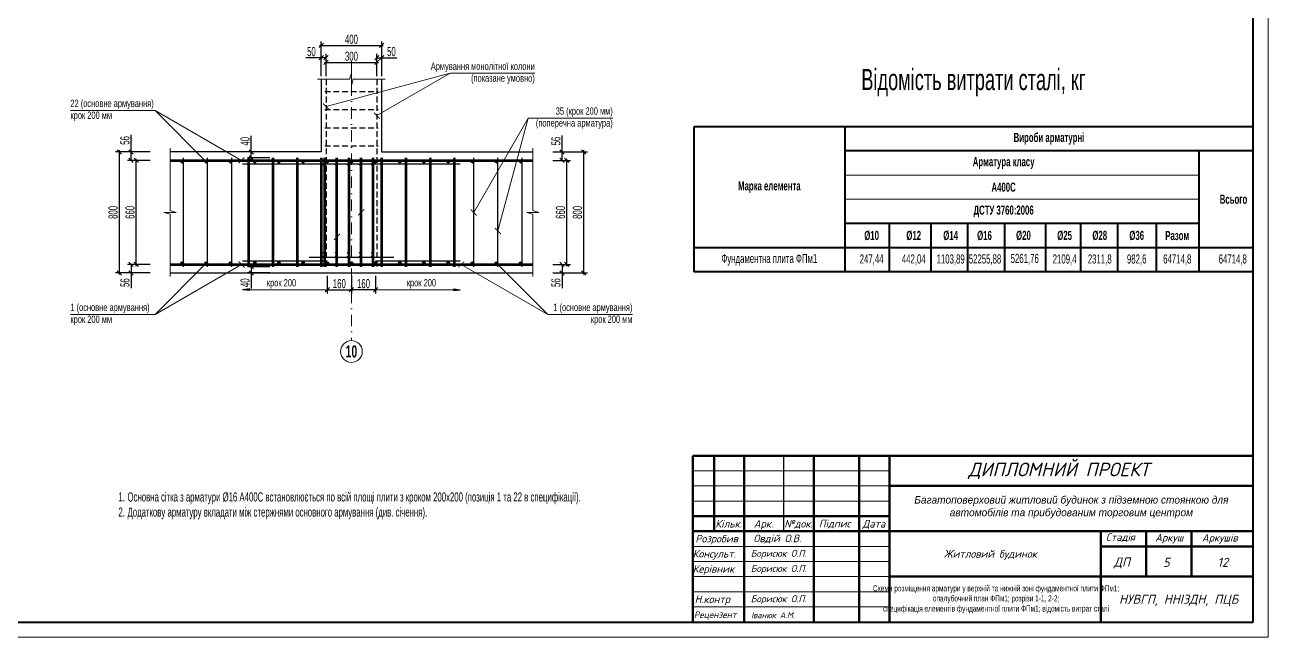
# Model space of a CAD drawing. Extents: x -483223 to 550073, y -164053 to -64662.
# Drawn here: x -440250 to -399123, y -132422 to -112177 of the extents above; entities that cross this region are included whole.
import ezdxf

# ---------------------------------------------------------------- set-up
doc = ezdxf.new("R2010")
doc.units = 0
doc.header["$MEASUREMENT"] = 0
doc.linetypes.add('DASHDOT', pattern=[25.4, 12.7, -6.35, 0, -6.35])
doc.linetypes.add('HIDDEN', pattern=[9.525, 6.35, -3.175])
doc.layers.get('0').update_dxf_attribs({"color": 40, "linetype": 'CONTINUOUS'})
doc.layers.get('Defpoints').update_dxf_attribs({"linetype": 'CONTINUOUS'})
for name, color, linetype in [('NEW', 7, 'CONTINUOUS'), ('Розмірні', 255, 'CONTINUOUS'), ('ТЕКСТ', 252, 'CONTINUOUS')]:
    doc.layers.add(name, color=color, linetype=linetype)
for name, color, linetype, lineweight in [('АРМАТУРА', 11, 'CONTINUOUS', 50), ('допоміжні', 255, 'CONTINUOUS', 25), ('ОСН. ПОТОВЩЕНА', 251, 'CONTINUOUS', 30), ('ОСН. ТОНКА', 250, 'CONTINUOUS', 15), ('Основна-товста', 254, 'CONTINUOUS', 50), ('Основна-тонка', 255, 'CONTINUOUS', 20), ('ПУНКТИР MАХ', 21, 'HIDDEN', 15), ('РАМКА', 250, 'CONTINUOUS', 40), ('РОЗМІР', 250, 'CONTINUOUS', 15), ('Товста1', 255, 'CONTINUOUS', 80), ('ШТРИХУВАННЯ', 250, 'CONTINUOUS', 9)]:
    doc.layers.add(name, color=color, linetype=linetype, lineweight=lineweight)
doc.layers.add('ВІСЬ', color=197, linetype='DASHDOT', lineweight=15, transparency=0.5)
doc.styles.add('вова', font='isocpeui.ttf')
doc.styles.add('Надпис', font='timesi.ttf', dxfattribs={"height": 2.5})
doc.styles.add('РОЗМІР', font='ARIALN.TTF', dxfattribs={"width": 0.75})
doc.dimstyles.new('M20', dxfattribs={"dimscale": 100, "dimtxt": 3, "dimasz": 1.42, "dimexe": 1.25, "dimexo": 1, "dimgap": 0.5, "dimtad": 1, "dimdec": 1, "dimlfac": 0.2, "dimtxsty": 'РОЗМІР', "dimblk": 'OBLIQUE', "dimcen": 2, "dimdle": 0.55, "dimadec": 0, "dimazin": 0, "dimtfac": 1, "dimtdec": 1, "dimtmove": 0, "dimatfit": 2, "dimfxl": 1.25, "dimarcsym": 0})

# ---------------------------------------------------------------- blocks, each defined once
blk = doc.blocks.new('_OBLIQUE')
at = {"color": 0, "linetype": 'ByBlock'}
blk.add_line((-0.5, -0.5), (0.5, 0.5), dxfattribs=at)
blk = doc.blocks.new('*D205')
at = {"layer": 'Defpoints', "color": 0, "ltscale": 30, "transparency": 16777216}
for p in [(-436007, -116377), (-436735, -116657), (-436007, -116657)]:
    blk.add_point(p, dxfattribs=at)
at = {"layer": 'РОЗМІР', "color": 0, "lineweight": -2, "ltscale": 30, "transparency": 16777216}
for p, q in [((-436735, -116377), (-436735, -115816)), ((-436107, -116377), (-436860, -116377)), ((-436735, -116657), (-436735, -116322)), ((-436107, -116657), (-436860, -116657))]:
    blk.add_line(p, q, dxfattribs=at)
at = {"layer": 'РОЗМІР', "color": 0, "lineweight": -2, "ltscale": 30, "transparency": 16777216, "xscale": 142, "yscale": 142, "zscale": 142}
for p, rotation in [((-436735, -116377), 90), ((-436735, -116657), 270)]:
    blk.add_blockref('_OBLIQUE', p, dxfattribs=dict(at, rotation=rotation))
at = {"layer": 'РОЗМІР', "color": 0, "ltscale": 30, "transparency": 16777216, "insert": (-436939, -115998), "char_height": 300, "attachment_point": 5, "rotation": 90, "style": 'РОЗМІР'}
blk.add_mtext('56', dxfattribs=at)
blk = doc.blocks.new('*D206')
at = {"layer": 'Defpoints', "color": 0, "ltscale": 30, "transparency": 16777216}
for p in [(-436735, -120097), (-436007, -120097), (-436007, -120377)]:
    blk.add_point(p, dxfattribs=at)
at = {"layer": 'РОЗМІР', "color": 0, "lineweight": -2, "ltscale": 30, "transparency": 16777216}
for p, q in [((-436107, -120097), (-436860, -120097)), ((-436107, -120377), (-436860, -120377)), ((-436735, -120097), (-436735, -120432)), ((-436735, -120377), (-436735, -120883))]:
    blk.add_line(p, q, dxfattribs=at)
at = {"layer": 'РОЗМІР', "color": 0, "lineweight": -2, "ltscale": 30, "transparency": 16777216, "xscale": 142, "yscale": 142, "zscale": 142}
for p, rotation in [((-436735, -120097), 90), ((-436735, -120377), 270)]:
    blk.add_blockref('_OBLIQUE', p, dxfattribs=dict(at, rotation=rotation))
at = {"layer": 'РОЗМІР', "color": 0, "ltscale": 30, "transparency": 16777216, "insert": (-436939, -120701), "char_height": 300, "attachment_point": 5, "rotation": 90, "style": 'РОЗМІР'}
blk.add_mtext('56', dxfattribs=at)
blk = doc.blocks.new('*D207')
at = {"layer": 'Defpoints', "color": 0, "ltscale": 30, "transparency": 16777216}
for p in [(-436567, -116657), (-436007, -116657), (-436007, -120097)]:
    blk.add_point(p, dxfattribs=at)
at = {"layer": 'РОЗМІР', "color": 0, "lineweight": -2, "ltscale": 30, "transparency": 16777216}
for p, q in [((-436107, -116657), (-436692, -116657)), ((-436567, -120152), (-436567, -116602)), ((-436107, -120097), (-436692, -120097))]:
    blk.add_line(p, q, dxfattribs=at)
at = {"layer": 'РОЗМІР', "color": 0, "lineweight": -2, "ltscale": 30, "transparency": 16777216, "xscale": 142, "yscale": 142, "zscale": 142}
for p, rotation in [((-436567, -116657), 90), ((-436567, -120097), 270)]:
    blk.add_blockref('_OBLIQUE', p, dxfattribs=dict(at, rotation=rotation))
at = {"layer": 'РОЗМІР', "color": 0, "ltscale": 30, "transparency": 16777216, "insert": (-436771, -118377), "char_height": 300, "attachment_point": 5, "rotation": 90, "style": 'РОЗМІР'}
blk.add_mtext('660', dxfattribs=at)
blk = doc.blocks.new('*D208')
at = {"layer": 'Defpoints', "color": 0, "ltscale": 30, "transparency": 16777216}
for p in [(-436007, -116377), (-437127, -120377), (-436007, -120377)]:
    blk.add_point(p, dxfattribs=at)
at = {"layer": 'РОЗМІР', "color": 0, "lineweight": -2, "ltscale": 30, "transparency": 16777216}
for p, q in [((-436107, -116377), (-437252, -116377)), ((-437127, -116322), (-437127, -120432)), ((-436107, -120377), (-437252, -120377))]:
    blk.add_line(p, q, dxfattribs=at)
at = {"layer": 'РОЗМІР', "color": 0, "lineweight": -2, "ltscale": 30, "transparency": 16777216, "xscale": 142, "yscale": 142, "zscale": 142}
for p, rotation in [((-437127, -116377), 90), ((-437127, -120377), 270)]:
    blk.add_blockref('_OBLIQUE', p, dxfattribs=dict(at, rotation=rotation))
at = {"layer": 'РОЗМІР', "color": 0, "ltscale": 30, "transparency": 16777216, "insert": (-437331, -118377), "char_height": 300, "attachment_point": 5, "rotation": 90, "style": 'РОЗМІР'}
blk.add_mtext('800', dxfattribs=at)
blk = doc.blocks.new('*D220')
at = {"layer": 'Defpoints', "color": 0, "ltscale": 30, "transparency": 16777216}
for p in [(-430247, -120377), (-429447, -120424), (-429447, -120937)]:
    blk.add_point(p, dxfattribs=at)
at = {"layer": 'РОЗМІР', "color": 0, "lineweight": -2, "ltscale": 30, "transparency": 16777216}
for p, q in [((-430247, -120477), (-430247, -121062)), ((-429447, -120524), (-429447, -121062)), ((-430302, -120937), (-429392, -120937))]:
    blk.add_line(p, q, dxfattribs=at)
at = {"layer": 'РОЗМІР', "color": 0, "lineweight": -2, "ltscale": 30, "transparency": 16777216, "xscale": 142, "yscale": 142, "zscale": 142, "rotation": 180}
blk.add_blockref('_OBLIQUE', (-430247, -120937), dxfattribs=at)
at = {"layer": 'РОЗМІР', "color": 0, "lineweight": -2, "ltscale": 30, "transparency": 16777216, "xscale": 142, "yscale": 142, "zscale": 142}
blk.add_blockref('_OBLIQUE', (-429447, -120937), dxfattribs=at)
at = {"layer": 'РОЗМІР', "color": 0, "ltscale": 30, "transparency": 16777216, "insert": (-429847, -120734), "char_height": 300, "attachment_point": 5, "style": 'РОЗМІР'}
blk.add_mtext('160', dxfattribs=at)
blk = doc.blocks.new('*D209')
at = {"layer": 'Defpoints', "color": 0, "ltscale": 30, "transparency": 16777216}
for p in [(-429447, -120377), (-428647, -120377), (-429447, -120937)]:
    blk.add_point(p, dxfattribs=at)
at = {"layer": 'РОЗМІР', "color": 0, "lineweight": -2, "ltscale": 30, "transparency": 16777216}
for p, q in [((-429447, -120477), (-429447, -121062)), ((-428647, -120477), (-428647, -121062)), ((-428592, -120937), (-429502, -120937))]:
    blk.add_line(p, q, dxfattribs=at)
at = {"layer": 'РОЗМІР', "color": 0, "lineweight": -2, "ltscale": 30, "transparency": 16777216, "xscale": 142, "yscale": 142, "zscale": 142, "rotation": 180}
blk.add_blockref('_OBLIQUE', (-429447, -120937), dxfattribs=at)
at = {"layer": 'РОЗМІР', "color": 0, "lineweight": -2, "ltscale": 30, "transparency": 16777216, "xscale": 142, "yscale": 142, "zscale": 142}
blk.add_blockref('_OBLIQUE', (-428647, -120937), dxfattribs=at)
at = {"layer": 'РОЗМІР', "color": 0, "ltscale": 30, "transparency": 16777216, "insert": (-429047, -120734), "char_height": 300, "attachment_point": 5, "style": 'РОЗМІР'}
blk.add_mtext('160', dxfattribs=at)
blk = doc.blocks.new('_ArchTick')
at = {"color": 0, "linetype": 'ByBlock', "const_width": 0.15}
blk.add_lwpolyline([(-0.5, -0.5), (0.5, 0.5)], dxfattribs=at)
blk = doc.blocks.new('*D210')
at = {"layer": 'Defpoints', "color": 0, "ltscale": 30, "transparency": 16777216}
for p in [(-422887, -116377), (-422887, -116657), (-422480, -116657)]:
    blk.add_point(p, dxfattribs=at)
at = {"layer": 'РОЗМІР', "color": 0, "lineweight": -2, "ltscale": 30, "transparency": 16777216}
for p, q in [((-422480, -116377), (-422480, -115837)), ((-422787, -116377), (-422355, -116377)), ((-422480, -116657), (-422480, -116322)), ((-422787, -116657), (-422355, -116657))]:
    blk.add_line(p, q, dxfattribs=at)
at = {"layer": 'РОЗМІР', "color": 0, "lineweight": -2, "ltscale": 30, "transparency": 16777216, "xscale": 142, "yscale": 142, "zscale": 142}
for p, rotation in [((-422480, -116377), 90), ((-422480, -116657), 270)]:
    blk.add_blockref('_OBLIQUE', p, dxfattribs=dict(at, rotation=rotation))
at = {"layer": 'РОЗМІР', "color": 0, "ltscale": 30, "transparency": 16777216, "insert": (-422683, -116019), "char_height": 300, "attachment_point": 5, "rotation": 90, "style": 'РОЗМІР'}
blk.add_mtext('56', dxfattribs=at)
blk = doc.blocks.new('*D211')
at = {"layer": 'Defpoints', "color": 0, "ltscale": 30, "transparency": 16777216}
for p in [(-422887, -120097), (-422887, -120377), (-422480, -120097)]:
    blk.add_point(p, dxfattribs=at)
at = {"layer": 'РОЗМІР', "color": 0, "lineweight": -2, "ltscale": 30, "transparency": 16777216}
for p, q in [((-422787, -120097), (-422355, -120097)), ((-422787, -120377), (-422355, -120377)), ((-422480, -120097), (-422480, -120432)), ((-422480, -120377), (-422480, -120883))]:
    blk.add_line(p, q, dxfattribs=at)
at = {"layer": 'РОЗМІР', "color": 0, "lineweight": -2, "ltscale": 30, "transparency": 16777216, "xscale": 142, "yscale": 142, "zscale": 142}
for p, rotation in [((-422480, -120097), 90), ((-422480, -120377), 270)]:
    blk.add_blockref('_OBLIQUE', p, dxfattribs=dict(at, rotation=rotation))
at = {"layer": 'РОЗМІР', "color": 0, "ltscale": 30, "transparency": 16777216, "insert": (-422683, -120701), "char_height": 300, "attachment_point": 5, "rotation": 90, "style": 'РОЗМІР'}
blk.add_mtext('56', dxfattribs=at)
blk = doc.blocks.new('*D212')
at = {"layer": 'Defpoints', "color": 0, "ltscale": 30, "transparency": 16777216}
for p in [(-422887, -116657), (-422327, -116657), (-422887, -120097)]:
    blk.add_point(p, dxfattribs=at)
at = {"layer": 'РОЗМІР', "color": 0, "lineweight": -2, "ltscale": 30, "transparency": 16777216}
for p, q in [((-422787, -116657), (-422202, -116657)), ((-422327, -120152), (-422327, -116602)), ((-422787, -120097), (-422202, -120097))]:
    blk.add_line(p, q, dxfattribs=at)
at = {"layer": 'РОЗМІР', "color": 0, "lineweight": -2, "ltscale": 30, "transparency": 16777216, "xscale": 142, "yscale": 142, "zscale": 142}
for p, rotation in [((-422327, -116657), 90), ((-422327, -120097), 270)]:
    blk.add_blockref('_OBLIQUE', p, dxfattribs=dict(at, rotation=rotation))
at = {"layer": 'РОЗМІР', "color": 0, "ltscale": 30, "transparency": 16777216, "insert": (-422531, -118377), "char_height": 300, "attachment_point": 5, "rotation": 90, "style": 'РОЗМІР'}
blk.add_mtext('660', dxfattribs=at)
blk = doc.blocks.new('*D213')
at = {"layer": 'Defpoints', "color": 0, "ltscale": 30, "transparency": 16777216}
for p in [(-422887, -116377), (-422887, -120377), (-421767, -120377)]:
    blk.add_point(p, dxfattribs=at)
at = {"layer": 'РОЗМІР', "color": 0, "lineweight": -2, "ltscale": 30, "transparency": 16777216}
for p, q in [((-422787, -116377), (-421642, -116377)), ((-421767, -116322), (-421767, -120432)), ((-422787, -120377), (-421642, -120377))]:
    blk.add_line(p, q, dxfattribs=at)
at = {"layer": 'РОЗМІР', "color": 0, "lineweight": -2, "ltscale": 30, "transparency": 16777216, "xscale": 142, "yscale": 142, "zscale": 142}
for p, rotation in [((-421767, -116377), 90), ((-421767, -120377), 270)]:
    blk.add_blockref('_OBLIQUE', p, dxfattribs=dict(at, rotation=rotation))
at = {"layer": 'РОЗМІР', "color": 0, "ltscale": 30, "transparency": 16777216, "insert": (-421971, -118377), "char_height": 300, "attachment_point": 5, "rotation": 90, "style": 'РОЗМІР'}
blk.add_mtext('800', dxfattribs=at)
blk = doc.blocks.new('*D214')
at = {"layer": 'Defpoints', "color": 0, "ltscale": 30, "transparency": 16777216}
for p in [(-428447, -112857), (-430447, -113977), (-428447, -113977)]:
    blk.add_point(p, dxfattribs=at)
at = {"layer": 'РОЗМІР', "color": 0, "lineweight": -2, "ltscale": 30, "transparency": 16777216}
for p, q in [((-430502, -112857), (-428392, -112857)), ((-430447, -113877), (-430447, -112732)), ((-428447, -113877), (-428447, -112732))]:
    blk.add_line(p, q, dxfattribs=at)
at = {"layer": 'РОЗМІР', "color": 0, "lineweight": -2, "ltscale": 30, "transparency": 16777216, "xscale": 142, "yscale": 142, "zscale": 142, "rotation": 180}
blk.add_blockref('_OBLIQUE', (-430447, -112857), dxfattribs=at)
at = {"layer": 'РОЗМІР', "color": 0, "lineweight": -2, "ltscale": 30, "transparency": 16777216, "xscale": 142, "yscale": 142, "zscale": 142}
blk.add_blockref('_OBLIQUE', (-428447, -112857), dxfattribs=at)
at = {"layer": 'РОЗМІР', "color": 0, "ltscale": 30, "transparency": 16777216, "insert": (-429447, -112654), "char_height": 300, "attachment_point": 5, "style": 'РОЗМІР'}
blk.add_mtext('400', dxfattribs=at)
blk = doc.blocks.new('*D215')
at = {"layer": 'Defpoints', "color": 0, "ltscale": 30, "transparency": 16777216}
for p in [(-428607, -113417), (-430287, -113977), (-428607, -113977)]:
    blk.add_point(p, dxfattribs=at)
at = {"layer": 'РОЗМІР', "color": 0, "lineweight": -2, "ltscale": 30, "transparency": 16777216}
for p, q in [((-430342, -113417), (-428552, -113417)), ((-430287, -113877), (-430287, -113292)), ((-428607, -113877), (-428607, -113292))]:
    blk.add_line(p, q, dxfattribs=at)
at = {"layer": 'РОЗМІР', "color": 0, "lineweight": -2, "ltscale": 30, "transparency": 16777216, "xscale": 142, "yscale": 142, "zscale": 142, "rotation": 180}
blk.add_blockref('_OBLIQUE', (-430287, -113417), dxfattribs=at)
at = {"layer": 'РОЗМІР', "color": 0, "lineweight": -2, "ltscale": 30, "transparency": 16777216, "xscale": 142, "yscale": 142, "zscale": 142}
blk.add_blockref('_OBLIQUE', (-428607, -113417), dxfattribs=at)
at = {"layer": 'РОЗМІР', "color": 0, "ltscale": 30, "transparency": 16777216, "insert": (-429447, -113214), "char_height": 300, "attachment_point": 5, "style": 'РОЗМІР'}
blk.add_mtext('300', dxfattribs=at)
blk = doc.blocks.new('*D216')
at = {"layer": 'Defpoints', "color": 0, "ltscale": 30, "transparency": 16777216}
for p in [(-430287, -113265), (-430447, -113977), (-430287, -113977)]:
    blk.add_point(p, dxfattribs=at)
at = {"layer": 'РОЗМІР', "color": 0, "lineweight": -2, "ltscale": 30, "transparency": 16777216}
for p, q in [((-430447, -113265), (-430953, -113265)), ((-430287, -113265), (-430502, -113265)), ((-430447, -113877), (-430447, -113140)), ((-430287, -113877), (-430287, -113140))]:
    blk.add_line(p, q, dxfattribs=at)
at = {"layer": 'РОЗМІР', "color": 0, "lineweight": -2, "ltscale": 30, "transparency": 16777216, "xscale": 142, "yscale": 142, "zscale": 142, "rotation": 180}
blk.add_blockref('_OBLIQUE', (-430447, -113265), dxfattribs=at)
at = {"layer": 'РОЗМІР', "color": 0, "lineweight": -2, "ltscale": 30, "transparency": 16777216, "xscale": 142, "yscale": 142, "zscale": 142}
blk.add_blockref('_OBLIQUE', (-430287, -113265), dxfattribs=at)
at = {"layer": 'РОЗМІР', "color": 0, "ltscale": 30, "transparency": 16777216, "insert": (-430771, -113062), "char_height": 300, "attachment_point": 5, "style": 'РОЗМІР'}
blk.add_mtext('50', dxfattribs=at)
blk = doc.blocks.new('*D217')
at = {"layer": 'Defpoints', "color": 0, "ltscale": 30, "transparency": 16777216}
for p in [(-428607, -113265), (-428607, -113977), (-428447, -113977)]:
    blk.add_point(p, dxfattribs=at)
at = {"layer": 'РОЗМІР', "color": 0, "lineweight": -2, "ltscale": 30, "transparency": 16777216}
for p, q in [((-428607, -113877), (-428607, -113140)), ((-428607, -113265), (-428392, -113265)), ((-428447, -113877), (-428447, -113140)), ((-428447, -113265), (-427942, -113265))]:
    blk.add_line(p, q, dxfattribs=at)
at = {"layer": 'РОЗМІР', "color": 0, "lineweight": -2, "ltscale": 30, "transparency": 16777216, "xscale": 142, "yscale": 142, "zscale": 142, "rotation": 180}
blk.add_blockref('_OBLIQUE', (-428607, -113265), dxfattribs=at)
at = {"layer": 'РОЗМІР', "color": 0, "lineweight": -2, "ltscale": 30, "transparency": 16777216, "xscale": 142, "yscale": 142, "zscale": 142}
blk.add_blockref('_OBLIQUE', (-428447, -113265), dxfattribs=at)
at = {"layer": 'РОЗМІР', "color": 0, "ltscale": 30, "transparency": 16777216, "insert": (-428124, -113062), "char_height": 300, "attachment_point": 5, "style": 'РОЗМІР'}
blk.add_mtext('50', dxfattribs=at)
blk = doc.blocks.new('*D218')
at = {"layer": 'Defpoints', "color": 0, "ltscale": 30, "transparency": 16777216}
for p in [(-432760, -116377), (-432047, -116377), (-432047, -116577)]:
    blk.add_point(p, dxfattribs=at)
at = {"layer": 'РОЗМІР', "color": 0, "lineweight": -2, "ltscale": 30, "transparency": 16777216}
for p, q in [((-432760, -116377), (-432760, -115841)), ((-432147, -116377), (-432885, -116377)), ((-432760, -116632), (-432760, -116377)), ((-432147, -116577), (-432885, -116577))]:
    blk.add_line(p, q, dxfattribs=at)
at = {"layer": 'РОЗМІР', "color": 0, "lineweight": -2, "ltscale": 30, "transparency": 16777216, "xscale": 142, "yscale": 142, "zscale": 142}
for p, rotation in [((-432760, -116377), 90), ((-432760, -116577), 270)]:
    blk.add_blockref('_OBLIQUE', p, dxfattribs=dict(at, rotation=rotation))
at = {"layer": 'РОЗМІР', "color": 0, "ltscale": 30, "transparency": 16777216, "insert": (-432963, -116026), "char_height": 300, "attachment_point": 5, "rotation": 90, "style": 'РОЗМІР'}
blk.add_mtext('40', dxfattribs=at)
blk = doc.blocks.new('*D219')
at = {"layer": 'Defpoints', "color": 0, "ltscale": 30, "transparency": 16777216}
for p in [(-432760, -120377), (-432047, -120177), (-432047, -120377)]:
    blk.add_point(p, dxfattribs=at)
at = {"layer": 'РОЗМІР', "color": 0, "lineweight": -2, "ltscale": 30, "transparency": 16777216}
for p, q in [((-432147, -120177), (-432885, -120177)), ((-432147, -120377), (-432885, -120377)), ((-432760, -120122), (-432760, -120377)), ((-432760, -120377), (-432760, -120890))]:
    blk.add_line(p, q, dxfattribs=at)
at = {"layer": 'РОЗМІР', "color": 0, "lineweight": -2, "ltscale": 30, "transparency": 16777216, "xscale": 142, "yscale": 142, "zscale": 142}
for p, rotation in [((-432760, -120177), 90), ((-432760, -120377), 270)]:
    blk.add_blockref('_OBLIQUE', p, dxfattribs=dict(at, rotation=rotation))
at = {"layer": 'РОЗМІР', "color": 0, "ltscale": 30, "transparency": 16777216, "insert": (-432963, -120704), "char_height": 300, "attachment_point": 5, "rotation": 90, "style": 'РОЗМІР'}
blk.add_mtext('40', dxfattribs=at)

msp = doc.modelspace()

# ---------------------------------------------------------------- hatches: boundary and pattern name
at = {"layer": 'ШТРИХУВАННЯ', "ltscale": 30}
for points in [[(-435091.494, -116700.9737, 1), (-435003.494, -116700.9737, 1)], [(-434291.494, -116700.9737, 1), (-434203.494, -116700.9737, 1)], [(-433491.494, -116700.9737, 1), (-433403.494, -116700.9737, 1)], [(-432691.494, -116700.9737, 1), (-432603.494, -116700.9737, 1)], [(-431891.494, -116700.9737, 1), (-431803.494, -116700.9737, 1)], [(-431091.494, -116700.9737, 1), (-431003.494, -116700.9737, 1)], [(-430375.494, -116800.9737, 1), (-430327.494, -116800.9737, 1)], [(-430291.494, -116700.9737, 1), (-430203.494, -116700.9737, 1)], [(-429975.494, -116800.9737, 1), (-429927.494, -116800.9737, 1)], [(-429575.494, -116800.9737, 1), (-429527.494, -116800.9737, 1)], [(-429491.494, -116700.9737, 1), (-429403.494, -116700.9737, 1)], [(-429175.494, -116800.9737, 1), (-429127.494, -116800.9737, 1)], [(-428775.494, -116800.9737, 1), (-428727.494, -116800.9737, 1)], [(-428691.494, -116700.9737, 1), (-428603.494, -116700.9737, 1)], [(-427891.494, -116700.9737, 1), (-427803.494, -116700.9737, 1)], [(-427091.494, -116700.9737, 1), (-427003.494, -116700.9737, 1)], [(-426291.494, -116700.9737, 1), (-426203.494, -116700.9737, 1)], [(-425491.494, -116700.9737, 1), (-425403.494, -116700.9737, 1)], [(-424691.494, -116700.9737, 1), (-424603.494, -116700.9737, 1)], [(-423891.494, -116700.9737, 1), (-423803.494, -116700.9737, 1)], [(-435003.494, -120052.9737, 1), (-435091.494, -120052.9737, 1)], [(-434203.494, -120052.9737, 1), (-434291.494, -120052.9737, 1)], [(-433403.494, -120052.9737, 1), (-433491.494, -120052.9737, 1)], [(-432603.494, -120052.9737, 1), (-432691.494, -120052.9737, 1)], [(-431803.494, -120052.9737, 1), (-431891.494, -120052.9737, 1)], [(-431003.494, -120052.9737, 1), (-431091.494, -120052.9737, 1)], [(-430375.494, -119712.9737, 1), (-430327.494, -119712.9737, 1)], [(-430375.494, -119832.9737, 1), (-430327.494, -119832.9737, 1)], [(-430203.494, -120052.9737, 1), (-430291.494, -120052.9737, 1)], [(-429975.494, -119712.9737, 1), (-429927.494, -119712.9737, 1)], [(-429975.494, -119832.9737, 1), (-429927.494, -119832.9737, 1)], [(-429575.494, -119712.9737, 1), (-429527.494, -119712.9737, 1)], [(-429575.494, -119832.9737, 1), (-429527.494, -119832.9737, 1)], [(-429403.494, -120052.9737, 1), (-429491.494, -120052.9737, 1)], [(-429175.494, -119712.9737, 1), (-429127.494, -119712.9737, 1)], [(-429175.494, -119832.9737, 1), (-429127.494, -119832.9737, 1)], [(-428775.494, -119712.9737, 1), (-428727.494, -119712.9737, 1)], [(-428775.494, -119832.9737, 1), (-428727.494, -119832.9737, 1)], [(-428603.494, -120052.9737, 1), (-428691.494, -120052.9737, 1)], [(-427803.494, -120052.9737, 1), (-427891.494, -120052.9737, 1)], [(-427003.494, -120052.9737, 1), (-427091.494, -120052.9737, 1)], [(-426203.494, -120052.9737, 1), (-426291.494, -120052.9737, 1)], [(-425403.494, -120052.9737, 1), (-425491.494, -120052.9737, 1)], [(-424603.494, -120052.9737, 1), (-424691.494, -120052.9737, 1)], [(-423803.494, -120052.9737, 1), (-423891.494, -120052.9737, 1)]]:
    msp.add_hatch(color=7, dxfattribs=at).paths.add_polyline_path(points)
at = {"layer": 'ШТРИХУВАННЯ', "ltscale": 50}
h = msp.add_hatch(color=7, dxfattribs=at)
edge = h.paths.add_edge_path()
edge.add_ellipse((-432789.422, -120936.9737), major_axis=(44.1011, 0), ratio=0.9999999947, start_angle=140.58705469, end_angle=219.4129462, ccw=False)
edge.add_line((-432823.494, -120908.9737), (-433047.494, -120936.9737))
edge.add_line((-433047.494, -120936.9737), (-432823.494, -120964.9737))
h = msp.add_hatch(color=7, dxfattribs=at)
edge = h.paths.add_edge_path()
edge.add_ellipse((-426105.5661, -120936.9737), major_axis=(-44.1011, 0), ratio=0.9999999947, start_angle=140.5870538, end_angle=219.41294531)
edge.add_line((-426071.494, -120908.9737), (-425847.494, -120936.9737))
edge.add_line((-425847.494, -120936.9737), (-426071.494, -120964.9737))

# ---------------------------------------------------------------- linework, layer by layer
at = {"layer": 'АРМАТУРА', "color": 7, "lineweight": 60, "ltscale": 30}
for p, q in [((-435447.494, -116656.9737), (-423447.494, -116656.9737)), ((-432847.494, -116576.9737), (-432847.494, -120176.9737)), ((-432047.494, -116576.9737), (-432047.494, -120176.9737)), ((-431247.494, -116576.9737), (-431247.494, -120176.9737)), ((-430447.494, -116576.9737), (-430447.494, -120176.9737)), ((-430327.494, -120176.9737), (-430327.494, -116576.9737)), ((-429927.494, -120176.9737), (-429927.494, -116576.9737)), ((-429527.494, -120176.9737), (-429527.494, -116576.9737)), ((-429127.494, -120176.9737), (-429127.494, -116576.9737)), ((-428727.494, -120176.9737), (-428727.494, -116576.9737)), ((-428447.494, -116576.9737), (-428447.494, -120176.9737)), ((-427647.494, -116576.9737), (-427647.494, -120176.9737)), ((-426847.494, -116576.9737), (-426847.494, -120176.9737)), ((-426047.494, -116576.9737), (-426047.494, -120176.9737)), ((-435447.494, -120096.9737), (-423447.494, -120096.9737))]:
    msp.add_line(p, q, dxfattribs=at)
at = {"layer": 'ВІСЬ', "color": 7, "ltscale": 30}
msp.add_line((-429447.494, -113376.9737), (-429447.494, -122616.9737), dxfattribs=at)
at = {"layer": 'допоміжні', "color": 7}
msp.add_line((-415152.9336, -126422.1397), (-415152.9336, -128922.1397), dxfattribs=at)
at = {"layer": 'ОСН. ПОТОВЩЕНА', "color": 7, "ltscale": 30}
for p, q in [((-430447.494, -113976.9737), (-430447.494, -116376.9737)), ((-428447.494, -113976.9737), (-428447.494, -116376.9737)), ((-430447.494, -116376.9737), (-435447.494, -116376.9737)), ((-428447.494, -116376.9737), (-423447.494, -116376.9737)), ((-435003.494, -120176.9737), (-435003.494, -116576.9737)), ((-434203.494, -120176.9737), (-434203.494, -116576.9737)), ((-433403.494, -120176.9737), (-433403.494, -116576.9737)), ((-433047.494, -116776.9737), (-425847.494, -116776.9737)), ((-425403.494, -120176.9737), (-425403.494, -116576.9737)), ((-424603.494, -120176.9737), (-424603.494, -116576.9737)), ((-423803.494, -120176.9737), (-423803.494, -116576.9737)), ((-433047.494, -119976.9737), (-430247.494, -119976.9737)), ((-430847.494, -119856.9737), (-428047.494, -119856.9737)), ((-428647.494, -119976.9737), (-425847.494, -119976.9737)), ((-435447.494, -120376.9737), (-423447.494, -120376.9737))]:
    msp.add_line(p, q, dxfattribs=at)
for centre, radius in [((-435047.494, -116700.9737), 44), ((-434247.494, -116700.9737), 44), ((-433447.494, -116700.9737), 44), ((-432647.494, -116700.9737), 44), ((-431847.494, -116700.9737), 44), ((-431047.494, -116700.9737), 44), ((-430351.494, -116800.9737), 24), ((-430247.494, -116700.9737), 44), ((-429951.494, -116800.9737), 24), ((-429551.494, -116800.9737), 24), ((-429447.494, -116700.9737), 44), ((-429151.494, -116800.9737), 24), ((-428751.494, -116800.9737), 24), ((-428647.494, -116700.9737), 44), ((-427847.494, -116700.9737), 44), ((-427047.494, -116700.9737), 44), ((-426247.494, -116700.9737), 44), ((-425447.494, -116700.9737), 44), ((-424647.494, -116700.9737), 44), ((-423847.494, -116700.9737), 44), ((-435047.494, -120052.9737), 44), ((-434247.494, -120052.9737), 44), ((-433447.494, -120052.9737), 44), ((-432647.494, -120052.9737), 44), ((-431847.494, -120052.9737), 44), ((-431047.494, -120052.9737), 44), ((-430351.494, -119712.9737), 24), ((-430351.494, -119832.9737), 24), ((-430247.494, -120052.9737), 44), ((-429951.494, -119712.9737), 24), ((-429951.494, -119832.9737), 24), ((-429551.494, -119712.9737), 24), ((-429551.494, -119832.9737), 24), ((-429447.494, -120052.9737), 44), ((-429151.494, -119712.9737), 24), ((-429151.494, -119832.9737), 24), ((-428751.494, -119712.9737), 24), ((-428751.494, -119832.9737), 24), ((-428647.494, -120052.9737), 44), ((-427847.494, -120052.9737), 44), ((-427047.494, -120052.9737), 44), ((-426247.494, -120052.9737), 44), ((-425447.494, -120052.9737), 44), ((-424647.494, -120052.9737), 44), ((-423847.494, -120052.9737), 44)]:
    msp.add_circle(centre, radius, dxfattribs=at)
at = {"layer": 'ОСН. ТОНКА', "color": 7, "ltscale": 30}
for p, q in [((-426182.6229, -113776.9737), (-430287.494, -114876.8706)), ((-428607.494, -115176.9737), (-426182.6229, -113776.9737)), ((-426182.6229, -113776.9737), (-423382.6229, -113776.9737)), ((-430567.494, -113976.9737), (-429507.494, -113976.9737)), ((-429387.494, -113976.9737), (-428327.494, -113976.9737)), ((-435944.5503, -115003.9174), (-438744.5503, -115003.9174)), ((-434247.494, -116700.9737), (-435944.5503, -115003.9174)), ((-435944.5503, -115003.9174), (-433081.3728, -116656.9737)), ((-425403.494, -118376.9737), (-423603.494, -115259.2822)), ((-423603.494, -115259.2822), (-424603.494, -118991.333)), ((-423603.494, -115259.2822), (-420803.494, -115259.2822)), ((-435447.494, -116256.9737), (-435447.494, -118316.9737)), ((-423447.494, -116256.9737), (-423447.494, -118316.9737)), ((-435447.494, -118436.9737), (-435447.494, -120496.9737)), ((-423447.494, -118436.9737), (-423447.494, -120496.9737)), ((-434247.494, -120052.9737), (-435944.5503, -121750.0299)), ((-424647.494, -120052.9737), (-422950.4377, -121750.0299)), ((-435944.5503, -121750.0299), (-433081.3728, -120096.9737)), ((-422950.4377, -121750.0299), (-425813.6152, -120096.9737)), ((-435944.5503, -121750.0299), (-438744.5503, -121750.0299)), ((-422950.4377, -121750.0299), (-420150.4377, -121750.0299))]:
    msp.add_line(p, q, dxfattribs=at)
at = {"layer": 'ОСН. ТОНКА', "color": 7}
for p, q in [((-401418.9473, -117145.3367), (-413123.0893, -117145.3367)), ((-401418.9473, -117945.3367), (-413123.0893, -117945.3367))]:
    msp.add_line(p, q, dxfattribs=at)
at = {"layer": 'ОСН. ТОНКА', "color": 7, "linetype": 'ByBlock', "lineweight": -2}
for p, q in [((-432823.494, -120908.9737), (-433047.494, -120936.9737)), ((-426071.494, -120908.9737), (-425847.494, -120936.9737)), ((-432823.494, -120964.9737), (-433047.494, -120936.9737)), ((-426071.494, -120964.9737), (-425847.494, -120936.9737))]:
    msp.add_line(p, q, dxfattribs=at)
at = {"layer": 'ОСН. ТОНКА', "color": 7, "ltscale": 40}
msp.add_lwpolyline([(-483223.0897, -73022.1397), (-483223.0897, -132422.1397), (-399123.0897, -132422.1397), (-399123.0897, -73022.1397), (-483223.0897, -73022.1397)], dxfattribs=at)
at = {"layer": 'ОСН. ТОНКА', "color": 7, "ltscale": 30}
for points in [[(-429507.494, -113976.9737), (-429447.494, -113776.9737), (-429447.494, -114176.9737), (-429387.494, -113976.9737)], [(-435447.494, -118316.9737), (-435247.494, -118376.9737), (-435647.494, -118376.9737), (-435447.494, -118436.9737)], [(-423447.494, -118316.9737), (-423247.494, -118376.9737), (-423647.494, -118376.9737), (-423447.494, -118436.9737)]]:
    msp.add_lwpolyline(points, dxfattribs=at)
at = {"layer": 'ОСН. ТОНКА', "color": 7, "ltscale": 25}
msp.add_circle((-429447.494, -122976.9737), 360, dxfattribs=at)
at = {"layer": 'ОСН. ТОНКА', "color": 7, "linetype": 'ByBlock', "lineweight": -2}
msp.add_ellipse((-432789.422, -120936.9737), major_axis=(44.1011, 0), ratio=0.9999999947, start_param=2.45370699, end_param=3.8294783326, dxfattribs=at)
at = {"layer": 'ОСН. ТОНКА', "color": 7, "linetype": 'ByBlock', "lineweight": -2, "extrusion": (0, 0, -1)}
msp.add_ellipse((-426105.5661, -120936.9737), major_axis=(44.1011, 0), ratio=0.9999999947, start_param=-0.6878856713, end_param=0.6878856713, dxfattribs=at)
at = {"layer": 'Основна-товста', "color": 7}
for p, q in [((-399652.9336, -126422.1397), (-418152.9336, -126422.1397)), ((-418152.9336, -126422.1397), (-418152.9336, -131922.1397)), ((-417452.9336, -126422.1397), (-417452.9336, -128922.1397)), ((-416452.9336, -126422.1397), (-416452.9336, -131922.1397)), ((-414152.9336, -126422.1397), (-414152.9336, -131922.1397)), ((-412652.9336, -126422.1397), (-412652.9336, -131922.1397)), ((-411652.9336, -126422.1397), (-411652.9336, -131922.1397)), ((-411652.9336, -127422.1397), (-399652.9336, -127422.1397)), ((-418152.9336, -128422.1397), (-411652.9336, -128422.1397)), ((-418152.9336, -128922.1397), (-411652.9336, -128922.1397)), ((-411652.9336, -128922.1397), (-399652.9336, -128922.1397)), ((-404652.9336, -128922.1397), (-404652.9336, -131922.1397)), ((-403152.9336, -128922.1397), (-403152.9336, -130422.1397)), ((-401652.9336, -128922.1397), (-401652.9336, -130422.1397)), ((-404652.9336, -129422.1397), (-399652.9336, -129422.1397)), ((-411652.9336, -130422.1397), (-399652.9336, -130422.1397)), ((-411652.9336, -130422.1397), (-399652.9336, -130422.1397))]:
    msp.add_line(p, q, dxfattribs=at)
at = {"layer": 'Основна-тонка', "color": 7}
for p, q in [((-418152.9336, -126922.1397), (-411652.9336, -126922.1397)), ((-418152.9336, -127422.1397), (-411652.9336, -127422.1397)), ((-418152.9336, -127922.1397), (-411652.9336, -127922.1397)), ((-418152.9336, -129422.1397), (-411652.9336, -129422.1397)), ((-418152.9336, -129922.1397), (-411652.9336, -129922.1397)), ((-411652.9336, -130422.1397), (-418152.9336, -130422.1397)), ((-418152.9336, -130922.1397), (-411652.9336, -130922.1397)), ((-418152.9336, -131422.1397), (-411652.9336, -131422.1397))]:
    msp.add_line(p, q, dxfattribs=at)
at = {"layer": 'ПУНКТИР MАХ', "color": 7, "lineweight": 30, "ltscale": 30}
for p, q in [((-430287.494, -113976.9737), (-430287.494, -120176.9737)), ((-428607.494, -113976.9737), (-428607.494, -120176.9737)), ((-430327.494, -114376.9737), (-428567.494, -114376.9737)), ((-430327.494, -114976.9737), (-428567.494, -114976.9737)), ((-430327.494, -115576.9737), (-428567.494, -115576.9737)), ((-430327.494, -116176.9737), (-428567.494, -116176.9737))]:
    msp.add_line(p, q, dxfattribs=at)
at = {"layer": 'РАМКА', "color": 7}
for p, q in [((-399623.0893, -115545.3367), (-418123.0893, -115545.3367)), ((-399623.0893, -116345.3367), (-413123.0893, -116345.3367)), ((-401418.9473, -118745.3367), (-413123.0893, -118745.3367)), ((-399623.0893, -119545.3367), (-418123.0893, -119545.3367)), ((-399623.0893, -120345.3367), (-418123.0893, -120345.3367))]:
    msp.add_line(p, q, dxfattribs=at)
at = {"layer": 'РАМКА', "color": 7, "ltscale": 30}
for p, q in [((-418123.0893, -115545.3367), (-418123.0893, -120345.3367)), ((-413123.0893, -115545.3367), (-413123.0893, -120345.3367)), ((-401418.9473, -116345.3367), (-401418.9473, -120345.3367)), ((-411658.6499, -118745.3367), (-411658.6499, -120345.3367)), ((-410284.6784, -118745.3367), (-410284.6784, -120345.3367)), ((-409064.0293, -118745.3367), (-409064.0293, -120345.3367)), ((-407843.3802, -118745.3367), (-407843.3802, -120345.3367)), ((-406490.6607, -118745.3367), (-406490.6607, -120345.3367)), ((-405327.4253, -118745.3367), (-405327.4253, -120345.3367)), ((-404105.8805, -118745.3367), (-404105.8805, -120345.3367)), ((-402825.7791, -118745.3367), (-402825.7791, -120345.3367))]:
    msp.add_line(p, q, dxfattribs=at)
at = {"layer": 'РАМКА', "color": 7, "ltscale": 40}
msp.add_lwpolyline([(-399623.0897, -131922.1397), (-399623.0897, -131922.1397), (-399623.0897, -73522.1397), (-481223.0897, -73522.1397), (-481223.0897, -131922.1397), (-399623.0897, -131922.1397)], dxfattribs=at)
at = {"layer": 'РОЗМІР', "color": 7, "ltscale": 30}
for p, q in [((-430247.494, -120936.9737), (-433047.494, -120936.9737)), ((-428647.494, -120936.9737), (-425847.494, -120936.9737))]:
    msp.add_line(p, q, dxfattribs=at)

# ---------------------------------------------------------------- block references
at = {"layer": 'РОЗМІР', "color": 7, "yscale": 199.999999999986, "zscale": 199.999999999986}
for p, xscale in [((-430287.494, -114876.8706), -199.999999999986), ((-428607.494, -115176.9737), -199.999999999986), ((-425403.494, -118376.9737), -199.999999999986), ((-424603.494, -118991.333), -199.999999999986), ((-425813.6152, -120096.9737), 199.999999999986)]:
    msp.add_blockref('_ArchTick', p, dxfattribs=dict(at, xscale=xscale))
for p, xscale, rotation in [((-433081.3728, -116656.9737), 199.999999999986, 179.9999999999999), ((-429127.494, -118376.9737), 199.999999999986, 179.9999999999999), ((-429927.494, -119187.4854), 199.999999999986, 179.9999999999999), ((-433081.3728, -120096.9737), -199.999999999986, 359.999999999997)]:
    msp.add_blockref('_ArchTick', p, dxfattribs=dict(at, xscale=xscale, rotation=rotation))

# ---------------------------------------------------------------- texts
at = {"color": 7, "insert": (-405630.6731, -128127.6918), "char_height": 250, "width": 10721.537987, "attachment_point": 5, "style": 'Надпис'}
msp.add_mtext('{\\fCS Standard|b0|i1|c204|p34;Багатоповерховий житловий будинок з підземною стоянкою для автомобілів та прибудованим торговим центром}', dxfattribs=at)
at = {"layer": 'NEW', "color": 7, "style": 'вова'}
for s, height, p in [('Овдій О.В.', 250, (-416148.7912, -129282.4402)), ('Борисюк О.П.', 230, (-416238.7915, -129768.3077)), ('Борисюк О.П.', 230, (-416238.7915, -130268.3077)), ('Борисюк О.П.', 230, (-416238.7915, -131268.3077)), ('Іванюк А.М.', 200, (-416224.9116, -131796.6098))]:
    msp.add_text(s, height=height, dxfattribs=at).set_placement(p)
at = {"layer": 'РОЗМІР', "color": 7, "ltscale": 30, "char_height": 240, "style": 'РОЗМІР'}
for s, insert, width, attachment_point in [('Армування монолітної колони', (-423382.6229, -113736.9737), 2966.086685, 9), ('(показане умовно)', (-423382.6229, -113816.9737), 2966.086685, 3), ('22 (основне армування)', (-438744.5503, -114963.9174), 3373.528216, 7), ('{\\fArial Narrow|b0|i0|c204|p34;крок 200 мм}', (-438744.5503, -115043.9174), 2499.003463, 1), ('35 (крок 200 мм)', (-420803.494, -115219.2822), 2966.086685, 9), ('{\\fArial Narrow|b0|i0|c204|p34;(поперечна арматура)}', (-420803.494, -115299.2822), 2499.003463, 3), ('{\\fArial Narrow|b0|i0|c204|p34;крок 200}', (-432247.494, -120896.9737), 1823.571928, 7), ('{\\fArial Narrow|b0|i0|c204|p34;крок 200}', (-426647.494, -120896.9737), 1823.571928, 9), ('{\\fArial Narrow|b0|i0|c204|p34;1 (основне армування)}', (-438744.5503, -121710.0299), 3373.528216, 7), ('{\\fArial Narrow|b0|i0|c204|p34;1 (основне армування)}', (-420150.4377, -121710.0299), 3373.528216, 9), ('{\\fArial Narrow|b0|i0|c204|p34;крок 200 мм}', (-438744.5503, -121790.0299), 2499.003463, 1), ('{\\fArial Narrow|b0|i0|c204|p34;крок 200 мм}', (-420150.4377, -121790.0299), 2499.003463, 3)]:
    msp.add_mtext(s, dxfattribs=dict(at, insert=insert, width=width, attachment_point=attachment_point))
at = {"layer": 'РОЗМІР', "color": 7, "ltscale": 25, "insert": (-429447.494, -122976.9737), "char_height": 400, "width": 824.761076, "attachment_point": 5, "style": 'РОЗМІР'}
msp.add_mtext('{\\fArial Narrow|b1|i0|c204|p34;10}', dxfattribs=at)
at = {"layer": 'Розмірні', "color": 7, "style": 'вова'}
for s, height, p in [('Кільк.', 250, (-417409.4253, -128799.1575)), ('Арк.', 250, (-416138.7815, -128799.1575)), ('№док.', 250, (-415129.7082, -128799.1575)), ('Підпис', 250, (-413984.5237, -128791.1318)), ('Дата', 250, (-412540.8652, -128799.1575)), ('Розробив', 250, (-418072.1611, -129291.7944)), ('Стадія', 250, (-404489.7415, -129240.6935)), ('Аркуш', 250, (-402859.5629, -129257.2936)), ('Аркушів', 250, (-401315.1828, -129262.128)), ('Консульт.', 250, (-418158.1527, -129790.7369)), ('Житловий будинок', 250, (-409850.0086, -129794.6791)), ('ДП', 300, (-404228.342, -130090.5988)), ('5', 300, (-402598.0892, -130098.0764)), ('12', 300, (-400800.3896, -130098.0764)), ('Керівник', 250, (-418158.1527, -130290.7369)), ('Н.контр', 250, (-418092.9381, -131293.3209)), ('НУВГП, ННІЗДН, ПЦБ', 300, (-404056.7265, -131319.4285)), ('Рецензент', 220, (-418121.8973, -131793.3209))]:
    msp.add_text(s, height=height, dxfattribs=at).set_placement(p)
at = {"layer": 'ТЕКСТ', "color": 7, "ltscale": 30, "style": 'РОЗМІР'}
for s, insert, char_height, width, attachment_point in [('Відомість витрати сталі, кг', (-408873.0893, -114545.3367), 700, 22648.048324, 8), ('{\\fArial Narrow|b1|i0|c204|p34;Вироби арматурні}', (-406373.0893, -115945.3367), 300, 13500, 5), ('{\\fArial Narrow|b1|i0|c204|p34;Арматура класу}', (-407873.0893, -116745.3367), 300, 10500, 5), ('{\\fArial Narrow|b1|i0|c204|p34;Марка елемента}', (-415623.0893, -117545.3367), 300, 5000, 5), ('{\\fArial Narrow|b1|i0|c204|p34;А400С}', (-407873.0893, -117545.3367), 300, 10500, 5), ('{\\fArial Narrow|b1|i0|c204|p34;Всього}', (-400268.3606, -117945.3367), 300, 3000, 5), ('{\\fArial Narrow|b1|i0|c204|p34;ДСТУ 3760:2006}', (-407873.0893, -118345.3367), 300, 10500, 5), ('{\\fArial Narrow|b1|i0|c204|p34;%%C10}', (-412240.4317, -119145.3367), 300, 1500, 5), ('{\\fArial Narrow|b1|i0|c204|p34;%%C12}', (-410846.5672, -119145.3367), 300, 1500, 5), ('{\\fArial Narrow|b1|i0|c204|p34;%%C14}', (-409625.9181, -119145.3367), 300, 1500, 5), ('{\\fArial Narrow|b1|i0|c204|p34;%%C16}', (-408505.5023, -119145.3367), 300, 1500, 5), ('{\\fArial Narrow|b1|i0|c204|p34;%%C20}', (-407216.46, -119145.3367), 300, 1500, 5), ('{\\fArial Narrow|b1|i0|c204|p34;%%C25}', (-405856.0085, -119145.3367), 300, 1500, 5), ('{\\fArial Narrow|b1|i0|c204|p34;%%C28}', (-404692.7731, -119145.3367), 300, 1500, 5), ('{\\fArial Narrow|b1|i0|c204|p34;%%C36}', (-403470.4266, -119145.3367), 300, 1500, 5), ('{\\fArial Narrow|b1|i0|c204|p34;Разом}', (-402129.3099, -119145.3367), 300, 1500, 5), ('{\\fArial Narrow|b0|i0|c204|p34;Фундаментна плита ФПм1}', (-415623.0893, -119945.3367), 300, 5000, 5), ('247,44', (-412240.4317, -119945.3367), 300, 1500, 5), ('442,04', (-410846.5672, -119945.3367), 300, 1500, 5), ('1103,89', (-409625.9181, -119945.3367), 300, 1500, 5), ('52255,88', (-408488.6406, -119943.8615), 300, 1500, 5), ('5261,76', (-407175.8308, -119927.2989), 300, 1500, 5), ('2109,4', (-405856.0085, -119945.3367), 300, 1500, 5), ('2311,8', (-404692.7731, -119945.3367), 300, 1500, 5), ('982,6', (-403470.4266, -119945.3367), 300, 1500, 5), ('64714,8', (-402129.3099, -119945.3367), 300, 1500, 5), ('64714,8', (-400294.5342, -119945.3367), 300, 3000, 5), ('\\pi-300,l300,t300,900;1.^IОсновна сітка з арматури Ø16 А400С встановлюється по всій площі плити з кроком 200х200 (позиція 1 та 22 в специфікації).\\P2.^IДодаткову арматуру вкладати між стержнями основного армування (див. січення).', (-437154.9118, -128527.4821), 300, 18500, 7)]:
    msp.add_mtext(s, dxfattribs=dict(at, insert=insert, char_height=char_height, width=width, attachment_point=attachment_point))
at = {"layer": 'ТЕКСТ', "color": 7, "insert": (-408123.0897, -131172.1397), "char_height": 200, "width": 7000, "attachment_point": 5, "style": 'РОЗМІР'}
msp.add_mtext('Схеми розміщення арматури у верхній та нижній зоні фундаментної плити ФПм1; опалубочний план ФПм1; розрізи 1-1, 2-2; \\Pспецифікація елементів фундаментної плити ФПм1; відомість витрат сталі', dxfattribs=at)
at = {"layer": 'Товста1', "color": 7, "style": 'вова'}
msp.add_text('ДИПЛОМНИЙ ПРОЕКТ', height=450, dxfattribs=at).set_placement((-409041.5993, -127103.3301))

# ---------------------------------------------------------------- dimensions: what is measured, and where the dimension line sits
at = {"layer": 'РОЗМІР', "color": 7, "ltscale": 30}
for base, p1, p2, picture, middle in [((-428447.494, -112856.9737), (-430447.494, -113976.9737), (-428447.494, -113976.9737), '*D214', (-429447.494, -112653.8018)), ((-429447.494, -120936.9737), (-430247.494, -120376.9737), (-429447.494, -120424.4313), '*D220', (-429847.494, -120733.8018))]:
    dim = msp.add_linear_dim(base=base, p1=p1, p2=p2, dimstyle='M20', override={"dimtxsty": 'РОЗМІР'}, dxfattribs=at)
    dim.commit()
    dim.dimension.update_dxf_attribs({"geometry": picture, "text_midpoint": middle})
dim = msp.add_linear_dim(base=(-430287.494, -113264.8591), p1=(-430447.494, -113976.9737), p2=(-430287.494, -113976.9737), text='50', dimstyle='M20', override={"dimtxsty": 'РОЗМІР'}, dxfattribs=at)
dim.commit()
dim.dimension.update_dxf_attribs({"geometry": '*D216', "text_midpoint": (-430771.3324, -113264.8591), "dimtype": 160})
dim = msp.add_linear_dim(base=(-428607.494, -113416.9737), p1=(-430287.494, -113976.9737), p2=(-428607.494, -113976.9737), text='300', dimstyle='M20', override={"dimtxsty": 'РОЗМІР'}, dxfattribs=at)
dim.commit()
dim.dimension.update_dxf_attribs({"geometry": '*D215', "text_midpoint": (-429447.494, -113213.8018)})
dim = msp.add_linear_dim(base=(-428607.494, -113264.8591), p1=(-428447.494, -113976.9737), p2=(-428607.494, -113976.9737), angle=180, text='50', dimstyle='M20', override={"dimtxsty": 'РОЗМІР'}, dxfattribs=at)
dim.commit()
dim.dimension.update_dxf_attribs({"geometry": '*D217', "text_midpoint": (-428123.6557, -113264.8591), "dimtype": 160})
for base, p1, p2, angle, picture, middle in [((-436735.3794, -116656.9737), (-436007.494, -116376.9737), (-436007.494, -116656.9737), 90, '*D205', (-436735.3794, -115997.7254)), ((-432759.6086, -116376.9737), (-432047.494, -116576.9737), (-432047.494, -116376.9737), 90, '*D218', (-432759.6086, -116026.4751)), ((-422479.6086, -116656.9737), (-422887.494, -116376.9737), (-422887.494, -116656.9737), 90, '*D210', (-422479.6086, -116019.1046)), ((-436735.3794, -120096.9737), (-436007.494, -120376.9737), (-436007.494, -120096.9737), 270, '*D206', (-436735.3794, -120701.0422)), ((-422479.6086, -120096.9737), (-422887.494, -120376.9737), (-422887.494, -120096.9737), 270, '*D211', (-422479.6086, -120701.0422)), ((-432759.6086, -120376.9737), (-432047.494, -120176.9737), (-432047.494, -120376.9737), 270, '*D219', (-432759.6086, -120704.4955))]:
    dim = msp.add_linear_dim(base=base, p1=p1, p2=p2, angle=angle, dimstyle='M20', override={"dimtxsty": 'РОЗМІР'}, dxfattribs=at)
    dim.commit()
    dim.dimension.update_dxf_attribs({"geometry": picture, "text_midpoint": middle, "dimtype": 160})
for base, p1, p2, text, picture, middle in [((-437127.494, -120376.9737), (-436007.494, -116376.9737), (-436007.494, -120376.9737), '800', '*D208', (-437330.6659, -118376.9737)), ((-421767.494, -120376.9737), (-422887.494, -116376.9737), (-422887.494, -120376.9737), '800', '*D213', (-421970.6659, -118376.9737)), ((-436567.494, -116656.9737), (-436007.494, -120096.9737), (-436007.494, -116656.9737), '660', '*D207', (-436770.6659, -118376.9737)), ((-422327.494, -116656.9737), (-422887.494, -120096.9737), (-422887.494, -116656.9737), '660', '*D212', (-422530.6659, -118376.9737))]:
    dim = msp.add_linear_dim(base=base, p1=p1, p2=p2, angle=90, text=text, dimstyle='M20', override={"dimtxsty": 'РОЗМІР'}, dxfattribs=at)
    dim.commit()
    dim.dimension.update_dxf_attribs({"geometry": picture, "text_midpoint": middle})
dim = msp.add_linear_dim(base=(-429447.494, -120936.9737), p1=(-428647.494, -120376.9737), p2=(-429447.494, -120376.9737), angle=180, dimstyle='M20', override={"dimtxsty": 'РОЗМІР'}, dxfattribs=at)
dim.commit()
dim.dimension.update_dxf_attribs({"geometry": '*D209', "text_midpoint": (-429047.494, -120733.8018)})

doc.saveas('drawing.dxf')
